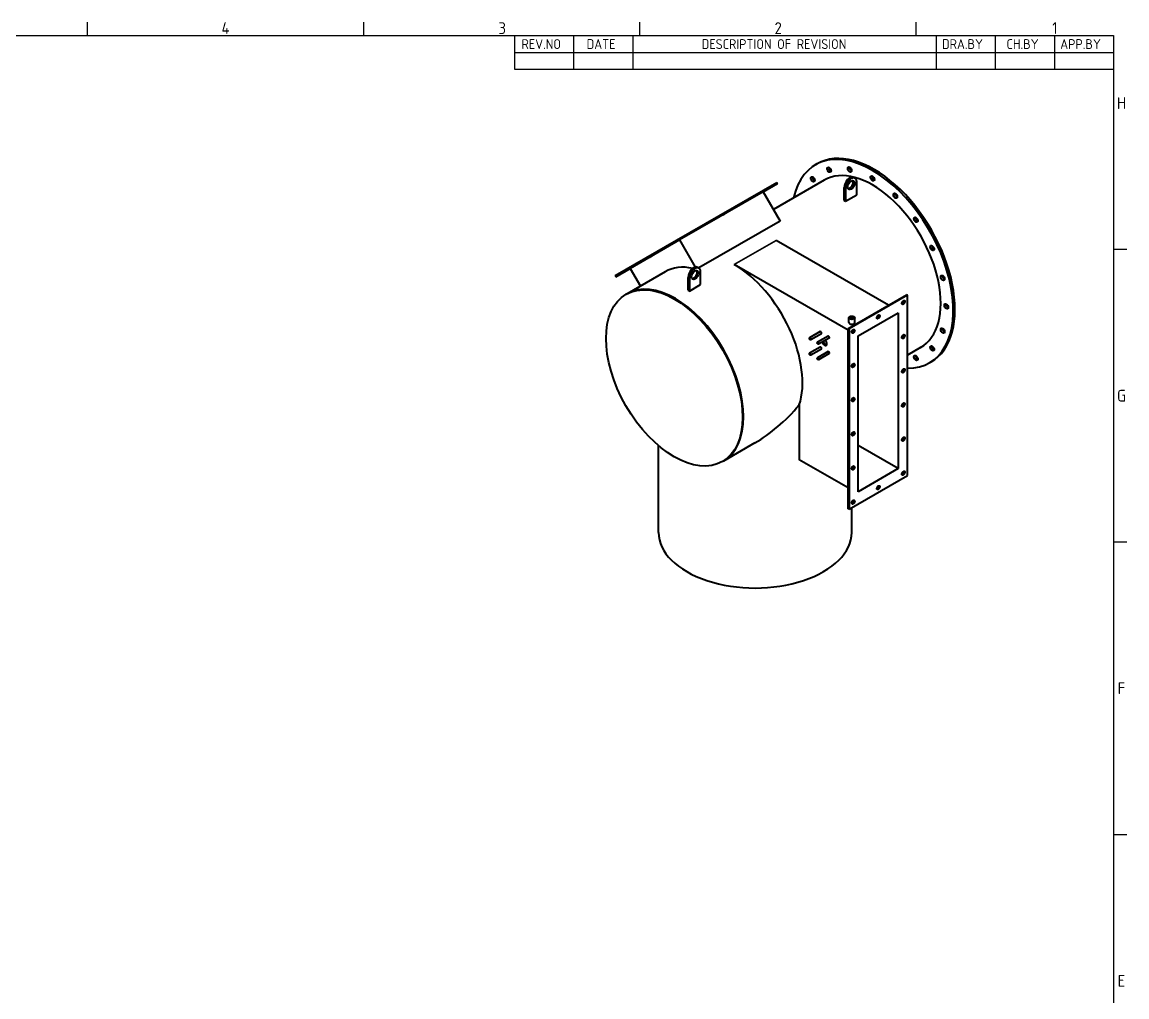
# Model space of a CAD drawing. Header units: millimetres. Extents: x 0 to 4205, y 0 to 2970.
# Drawn here: x 2720 to 4122, y 1650 to 2887 of the extents above; entities that cross this region are included whole.
import ezdxf

# ---------------------------------------------------------------- set-up
doc = ezdxf.new("R2010")
doc.units = ezdxf.units.MM
doc.header["$LTSCALE"] = 5
doc.layers.get('0').update_dxf_attribs({"color": 3, "lineweight": 25})
for name, color, linetype, lineweight in [('가시적인 것(ISO)', 3, 'Continuous', 40), ('가시적인 좁은 것(ISO)', 3, 'Continuous', 35), ('경계(ISO)', 7, 'Continuous', 25), ('기호(ISO)', 5, 'Continuous', 25)]:
    doc.layers.add(name, color=color, linetype=linetype, lineweight=lineweight)
doc.styles.add('ISO Proportiona M2B', font='isocp.shx')
doc.styles.add('문자 텍스트_M2B', font='isocp.shx')

# ---------------------------------------------------------------- blocks, each defined once
blk = doc.blocks.new('경계 Default Border')
at = {"layer": '경계(ISO)'}
for p, q in [((560.67, 574), (560.67, 577.4)), ((630.75, 574), (630.75, 577.4)), ((700.83, 574), (700.83, 577.4)), ((770.92, 574), (770.92, 577.4)), ((821, 519.75), (824.4, 519.75)), ((821, 445.5), (824.4, 445.5)), ((821, 371.25), (824.4, 371.25))]:
    blk.add_line(p, q, dxfattribs=at)
at = {"layer": '경계(ISO)', "flags": 128}
blk.add_lwpolyline([(20, 20), (20, 574), (821, 574), (821, 20), (20, 20)], dxfattribs=at)
at = {"layer": '경계(ISO)', "color": 2, "char_height": 3, "attachment_point": 7, "style": '문자 텍스트_M2B'}
for s, insert in [('4', (594.68, 574.4)), ('3', (664.96, 574.37)), ('2', (735, 574.37)), ('1', (805.44, 574.4)), ('H', (821.88, 555.37)), ('G', (821.88, 481.1)), ('F', (822.04, 406.87)), ('E', (822.04, 332.6))]:
    blk.add_mtext(s, dxfattribs=dict(at, insert=insert))
blk = doc.blocks.new('리비전 내역')
at = {"layer": '기호(ISO)'}
for p, q in [((669, 574), (821, 574)), ((669, 574), (669, 569.72)), ((684, 574), (684, 569.72)), ((699, 574), (699, 569.72)), ((776, 574), (776, 569.72)), ((791, 574), (791, 569.72)), ((806, 574), (806, 569.72)), ((821, 574), (821, 569.72)), ((669, 569.72), (821, 569.72)), ((669, 569.72), (669, 565.44)), ((684, 569.72), (684, 565.44)), ((699, 569.72), (699, 565.44)), ((776, 569.72), (776, 565.44)), ((791, 569.72), (791, 565.44)), ((806, 569.72), (806, 565.44)), ((821, 569.72), (821, 565.44)), ((669, 565.44), (821, 565.44))]:
    blk.add_line(p, q, dxfattribs=at)
at = {"layer": '기호(ISO)', "color": 2, "char_height": 2.5, "attachment_point": 7, "style": 'ISO Proportiona M2B'}
for s, insert in [('REV.NO', (670.79, 570.58)), ('DATE', (687.31, 570.58)), ('DESCRIPTION OF REVISION', (716.51, 570.58)), ('DRA.BY', (777.48, 570.58)), ('CH.BY', (793.86, 570.58)), ('APP.BY', (807.48, 570.58))]:
    blk.add_mtext(s, dxfattribs=dict(at, insert=insert))

msp = doc.modelspace()

# ---------------------------------------------------------------- linework, layer by layer
at = {"layer": '가시적인 것(ISO)'}
for p, q in [((3728.9672, 2707.2056), (3726.8459, 2705.984)), ((3550.47, 2610.3583), (3677.7492, 2683.6535)), ((3678.5492, 2682.2679), (3551.27, 2608.9727)), ((3660.463, 2671.7721), (3678.5492, 2682.2679)), ((3738.0741, 2686.4859), (3673.4529, 2649.273)), ((3677.7492, 2683.6535), (3678.5492, 2682.2679)), ((3763.3199, 2660.8318), (3763.3199, 2677.1827)), ((3775.3813, 2689.9205), (3777.149, 2688.9025)), ((3779.2298, 2667.9577), (3779.2298, 2684.3086)), ((3660.4426, 2671.8075), (3554.3766, 2610.7282)), ((3660.4426, 2671.8075), (3681.9643, 2634.5308)), ((3765.0876, 2676.1647), (3765.0876, 2659.8138)), ((3765.0876, 2659.8138), (3779.2298, 2667.9577)), ((3763.3199, 2660.8318), (3764.2038, 2660.3228)), ((3764.2038, 2660.3228), (3765.0876, 2659.8138)), ((3681.9643, 2634.5308), (3578.7757, 2575.1085)), ((3472.97, 2565.3831), (3550.47, 2610.3583)), ((3551.27, 2608.9727), (3473.77, 2563.9975)), ((3554.3766, 2610.7282), (3491.8766, 2574.4579)), ((3550.47, 2610.3583), (3551.27, 2608.9727)), ((3554.3766, 2610.7282), (3574.3057, 2576.21)), ((3819.5223, 2527.8896), (3676.8761, 2610.0341)), ((3768.305, 2496.3043), (3623.8431, 2579.4944)), ((3472.97, 2565.3831), (3473.77, 2563.9975)), ((3473.77, 2563.9975), (3491.8911, 2574.4327)), ((3536.1951, 2570.2315), (3487.829, 2542.3793)), ((3491.8766, 2574.4579), (3504.766, 2552.1327)), ((3577.3914, 2575.9057), (3579.1591, 2574.8877)), ((3581.2399, 2553.9429), (3581.2399, 2570.2938)), ((3565.33, 2546.817), (3565.33, 2563.1679)), ((3567.0977, 2562.1499), (3567.0977, 2545.799)), ((3567.0977, 2545.799), (3581.2399, 2553.9429)), ((3487.829, 2542.3793), (3486.6976, 2541.7278)), ((3565.33, 2546.817), (3566.2139, 2546.308)), ((3566.2139, 2546.308), (3567.0977, 2545.799)), ((3768.305, 2498.3955), (3842.5512, 2541.1511)), ((3843.6826, 2540.4996), (3769.4364, 2497.744)), ((3843.6826, 2540.4996), (3842.5512, 2541.1511)), ((3843.6826, 2311.5864), (3843.6826, 2540.4996)), ((3769.2219, 2505.8327), (3769.2219, 2511.9643)), ((3776.7219, 2505.8327), (3776.7219, 2511.9643)), ((3781.1743, 2488.8883), (3831.9446, 2518.125)), ((3831.9446, 2518.125), (3831.9446, 2320.4421)), ((3769.4364, 2497.744), (3768.305, 2498.3955)), ((3768.305, 2269.4823), (3768.305, 2498.3955)), ((3769.4364, 2497.744), (3769.4364, 2268.8308)), ((3732.9082, 2494.2567), (3719.4732, 2486.52)), ((3734.4053, 2491.657), (3720.9703, 2483.9202)), ((3742.8077, 2488.556), (3729.3727, 2480.8192)), ((3744.3048, 2485.9562), (3730.8698, 2478.2195)), ((3773.7593, 2493.1634), (3772.8004, 2493.7156)), ((3781.1743, 2291.2054), (3781.1743, 2488.8883)), ((3732.9082, 2474.6356), (3719.4732, 2466.8989)), ((3734.4053, 2472.0358), (3720.9703, 2464.2991)), ((3742.8077, 2468.9348), (3729.3727, 2461.1981)), ((3860.337, 2474.173), (3843.6826, 2464.5823)), ((3744.3048, 2466.3351), (3730.8698, 2458.5984)), ((3873.6865, 2455.8964), (3871.5652, 2454.6748)), ((3706.3052, 2401.2001), (3706.3052, 2331.7086)), ((3527.8596, 2239.54), (3527.8596, 2349.6193)), ((3650.1227, 2353.1186), (3610.0919, 2330.0664)), ((3831.9446, 2320.4421), (3781.1743, 2349.6787)), ((3610.0919, 2330.0664), (3608.9605, 2329.4149)), ((3768.305, 2296.0053), (3706.3052, 2331.7086)), ((3831.9446, 2320.4421), (3781.1743, 2291.2054)), ((3769.4364, 2268.8308), (3843.6826, 2311.5864)), ((3772.8596, 2276.3597), (3772.8596, 2277.5078)), ((3772.8596, 2239.54), (3772.8596, 2270.8021)), ((3769.4364, 2268.8308), (3768.305, 2269.4823))]:
    msp.add_line(p, q, dxfattribs=at)
for centre, major_axis, ratio, start_param, end_param in [((3799.2055, 2580.3294), (72.3597, -125.6546), 0.578093116, 5.948419207, 9.989331448), ((3801.3269, 2581.551), (72.3597, -125.6546), 0.578093116, 0, 3.141592654), ((3799.2055, 2580.3294), (61.1314, -106.1565), 0.578093116, 0, 3.141592654), ((3746.2563, 2700.9008), (1.7466, -3.033), 0.578093116, 3.79126171, 5.633516251), ((3772.3746, 2701.2467), (1.7466, -3.033), 0.578093116, 3.79126171, 5.633516251), ((3801.3269, 2689.876), (1.7466, -3.033), 0.578093116, 3.79126171, 5.633516251), ((3725.5287, 2688.8721), (1.7466, -3.033), 0.578093116, 3.79126171, 5.633516251), ((3770.3909, 2681.2547), (4.9903, 8.6658), 0.578093116, 0, 2.354260782), ((3772.1587, 2680.2367), (4.9903, 8.6658), 0.578093116, 5.495853435, 8.637446089), ((3770.3909, 2681.2547), (-3.119, -5.4161), 0.578093116, 0.28618803, 2.855404623), ((3830.2792, 2667.9017), (1.7466, -3.033), 0.578093116, 3.79126171, 5.633516251), ((3856.3974, 2637.4747), (1.7466, -3.033), 0.578093116, 3.79126171, 5.633516251), ((3877.125, 2601.5736), (1.7466, -3.033), 0.578093116, 3.79126171, 5.633516251), ((3623.8431, 2479.3449), (-61.1314, 106.1565), 0.578093116, 3.617807267, 5.499720852), ((3597.3266, 2464.0751), (-61.1314, 106.1565), 0.578093116, 5.80610309, 6.283185307), ((3572.401, 2567.2399), (4.9903, 8.6658), 0.578093116, 0, 2.354260782), ((3574.1688, 2566.2219), (4.9903, 8.6658), 0.578093116, 5.495853435, 8.637446089), ((3572.401, 2567.2399), (-3.119, -5.4161), 0.578093116, 0.28618803, 2.855404623), ((3890.4329, 2563.7125), (1.7466, -3.033), 0.578093116, 3.79126171, 5.633516251), ((3548.9605, 2436.2229), (-61.1314, 106.1565), 0.578093116, 3.141592654, 6.283185307), ((3548.9605, 2436.2229), (-61.1314, 106.1565), 0.578093116, 3.141592654, 6.283185307), ((3837.2479, 2531.9655), (1.3723, 2.3831), 0.578093116, 3.564720375, 5.860057586), ((3895.0185, 2527.5976), (1.7466, -3.033), 0.578093116, 3.79126171, 5.633516251), ((3805.4281, 2513.6417), (1.3723, 2.3831), 0.578093116, 3.564720375, 5.860057586), ((3772.9719, 2505.8327), (3.75, 0), 0.575861701, 3.141592654, 6.283185307), ((3773.6083, 2495.3179), (1.3723, 2.3831), 0.578093116, 3.564720375, 5.860057586), ((3890.4329, 2496.764), (1.7466, -3.033), 0.578093116, 3.79126171, 5.633516251), ((3733.6567, 2492.9568), (-0.7485, 1.2999), 0.578093116, 3.141592654, 6.283185307), ((3738.6065, 2480.2959), (1.9961, -3.4663), 0.578093116, 4.170941841, 8.395428774), ((3739.7379, 2480.9474), (1.9961, -3.4663), 0.578093116, 4.170941841, 5.996997277), ((3743.5562, 2487.2561), (-0.7485, 1.2999), 0.578093116, 3.141592633, 6.283185307), ((3837.2479, 2488.6355), (1.3723, 2.3831), 0.578093116, 3.564720375, 5.860057586), ((3733.6567, 2473.3357), (-0.7485, 1.2999), 0.578093116, 3.141592654, 6.283185307), ((3743.5562, 2467.635), (-0.7485, 1.2999), 0.578093116, 3.141592654, 6.283185307), ((3877.125, 2474.2299), (1.7466, -3.033), 0.578093116, 3.79126171, 5.633516251), ((3773.6083, 2451.9879), (1.3723, 2.3831), 0.578093116, 3.564720375, 5.860057586), ((3856.3974, 2462.2012), (1.7466, -3.033), 0.578093116, 3.79126171, 5.633516251), ((3837.2479, 2445.3055), (1.3723, 2.3831), 0.578093116, 3.564720375, 5.860057586), ((3650.3596, 2494.6147), (-86.7043, -149.9827), 0.576978485, 0.784431309, 1.260645922), ((3773.6083, 2408.6579), (1.3723, 2.3831), 0.578093116, 3.564720375, 5.860057586), ((3837.2479, 2401.9755), (1.3723, 2.3831), 0.578093116, 3.564720375, 5.860057586), ((3773.6083, 2365.3279), (1.3723, 2.3831), 0.578093116, 3.564720375, 5.860057586), ((3837.2479, 2358.6455), (1.3723, 2.3831), 0.578093116, 3.564720375, 5.860057586), ((3773.6083, 2321.9979), (1.3723, 2.3831), 0.578093116, 3.564720375, 5.860057586), ((3837.2479, 2315.3155), (1.3723, 2.3831), 0.578093116, 3.564720375, 5.860057586), ((3805.4281, 2296.9917), (1.3723, 2.3831), 0.578093116, 3.564720375, 5.860057586), ((3773.6083, 2278.6679), (1.3723, 2.3831), 0.578093116, 3.564720375, 5.860057586), ((3650.3596, 2239.54), (-122.5, 0), 0.575861701, 0, 3.141592668)]:
    msp.add_ellipse(centre, major_axis=major_axis, ratio=ratio, start_param=start_param, end_param=end_param, dxfattribs=at)
for centre, major_axis, ratio in [((3723.4074, 2687.6505), (1.7466, -3.033), 0.578093116), ((3744.135, 2699.6792), (1.7466, -3.033), 0.578093116), ((3770.2532, 2700.0251), (1.7466, -3.033), 0.578093116), ((3799.2055, 2688.6544), (1.7466, -3.033), 0.578093116), ((3669.4959, 2677.0377), (-2.3816, -1.375), 0.001577849), ((3772.1587, 2680.2367), (-3.119, -5.4161), 0.578093116), ((3828.1579, 2666.6801), (1.7466, -3.033), 0.578093116), ((3611.1596, 2643.444), (-2.3816, -1.375), 0.001577849), ((3854.2761, 2636.2532), (1.7466, -3.033), 0.578093116), ((3552.8233, 2609.8504), (-2.3816, -1.375), 0.001577849), ((3875.0037, 2600.352), (1.7466, -3.033), 0.578093116), ((3517.8233, 2589.539), (-2.3816, -1.375), 0.001577849), ((3482.8233, 2569.2277), (-2.3816, -1.375), 0.001577849), ((3574.1688, 2566.2219), (-3.119, -5.4161), 0.578093116), ((3888.3116, 2562.4909), (1.7466, -3.033), 0.578093116), ((3547.8291, 2435.5714), (61.1314, -106.1565), 0.578093116), ((3838.3793, 2531.314), (-1.3723, -2.3831), 0.578093116), ((3892.8972, 2526.376), (1.7466, -3.033), 0.578093116), ((3772.9719, 2511.9643), (-3.75, 0), 0.575861701), ((3772.9719, 2511.9643), (-1.6618, 0), 0.575861701), ((3806.5595, 2512.9902), (-1.3723, -2.3831), 0.578093116), ((3774.7397, 2494.6664), (-1.3723, -2.3831), 0.578093116), ((3888.3116, 2495.5424), (1.7466, -3.033), 0.578093116), ((3720.2217, 2485.2201), (0.7485, -1.2999), 0.578093116), ((3730.1212, 2479.5194), (0.7485, -1.2999), 0.578093116), ((3838.3793, 2487.984), (-1.3723, -2.3831), 0.578093116), ((3720.2217, 2465.599), (0.7485, -1.2999), 0.578093116), ((3875.0037, 2473.0084), (1.7466, -3.033), 0.578093116), ((3730.1212, 2459.8982), (0.7485, -1.2999), 0.578093116), ((3774.7397, 2451.3364), (-1.3723, -2.3831), 0.578093116), ((3854.2761, 2460.9796), (1.7466, -3.033), 0.578093116), ((3838.3793, 2444.654), (-1.3723, -2.3831), 0.578093116), ((3774.7397, 2408.0064), (-1.3723, -2.3831), 0.578093116), ((3838.3793, 2401.324), (-1.3723, -2.3831), 0.578093116), ((3774.7397, 2364.6764), (-1.3723, -2.3831), 0.578093116), ((3838.3793, 2357.994), (-1.3723, -2.3831), 0.578093116), ((3774.7397, 2321.3464), (-1.3723, -2.3831), 0.578093116), ((3838.3793, 2314.664), (-1.3723, -2.3831), 0.578093116), ((3806.5595, 2296.3402), (-1.3723, -2.3831), 0.578093116), ((3774.7397, 2278.0164), (-1.3723, -2.3831), 0.578093116)]:
    msp.add_ellipse(centre, major_axis=major_axis, ratio=ratio, dxfattribs=at)
at = {"layer": '가시적인 좁은 것(ISO)'}
for p, q in [((3763.3199, 2677.1827), (3765.0876, 2676.1647)), ((3676.8761, 2610.0341), (3623.8431, 2579.4944)), ((3565.33, 2563.1679), (3567.0977, 2562.1499))]:
    msp.add_line(p, q, dxfattribs=at)

# ---------------------------------------------------------------- block references
at = {"xscale": 5, "yscale": 5, "zscale": 5}
msp.add_blockref('경계 Default Border', (0, 0), dxfattribs=at)
at = {"layer": '기호(ISO)', "xscale": 5, "yscale": 5, "zscale": 5}
msp.add_blockref('리비전 내역', (0, 0), dxfattribs=at)

doc.saveas('drawing.dxf')
